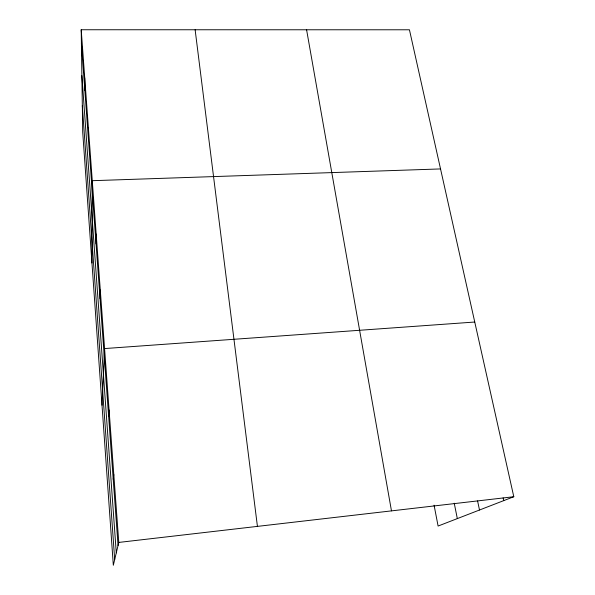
<?xml version="1.0" encoding="UTF-8"?>
<svg xmlns="http://www.w3.org/2000/svg" width="595" height="595" viewBox="0 0 595 595"><rect width="100%" height="100%" fill="white"/><g stroke="black" fill="none" stroke-linecap="round" stroke-linejoin="round"><path stroke-width="0.89" d="M91.965 263.027L92.27 180.694L440.538 168.928M96.048 243.965L96.182 234.088M100.049 298.764L100.28 289.988M102.013 405.255L104.571 348.566L474.758 322.029M108.617 416.232L109.078 410.014M113.221 479.287L113.809 474.557M81.203 29.75L118.784 542.424L113.325 565.25L82.705 132.12L81.203 29.75L409.442 29.787L513.797 496.728L438.099 526.047L434.075 505.192M118.784 542.424L513.797 496.728M503.139 497.918L503.734 500.626M477.592 500.923L479.496 510.012M454.238 503.221L457.324 518.602M306.589 29.78L391.473 510.874M195.13 29.765L257.427 526.389M81.396 43.13L118.048 545.511M81.879 75.632L116.285 552.867M82.318 105.731L114.694 559.531M84.728 77.848L84.854 90.477M88.417 128.111L88.462 139.899"/></g></svg>
